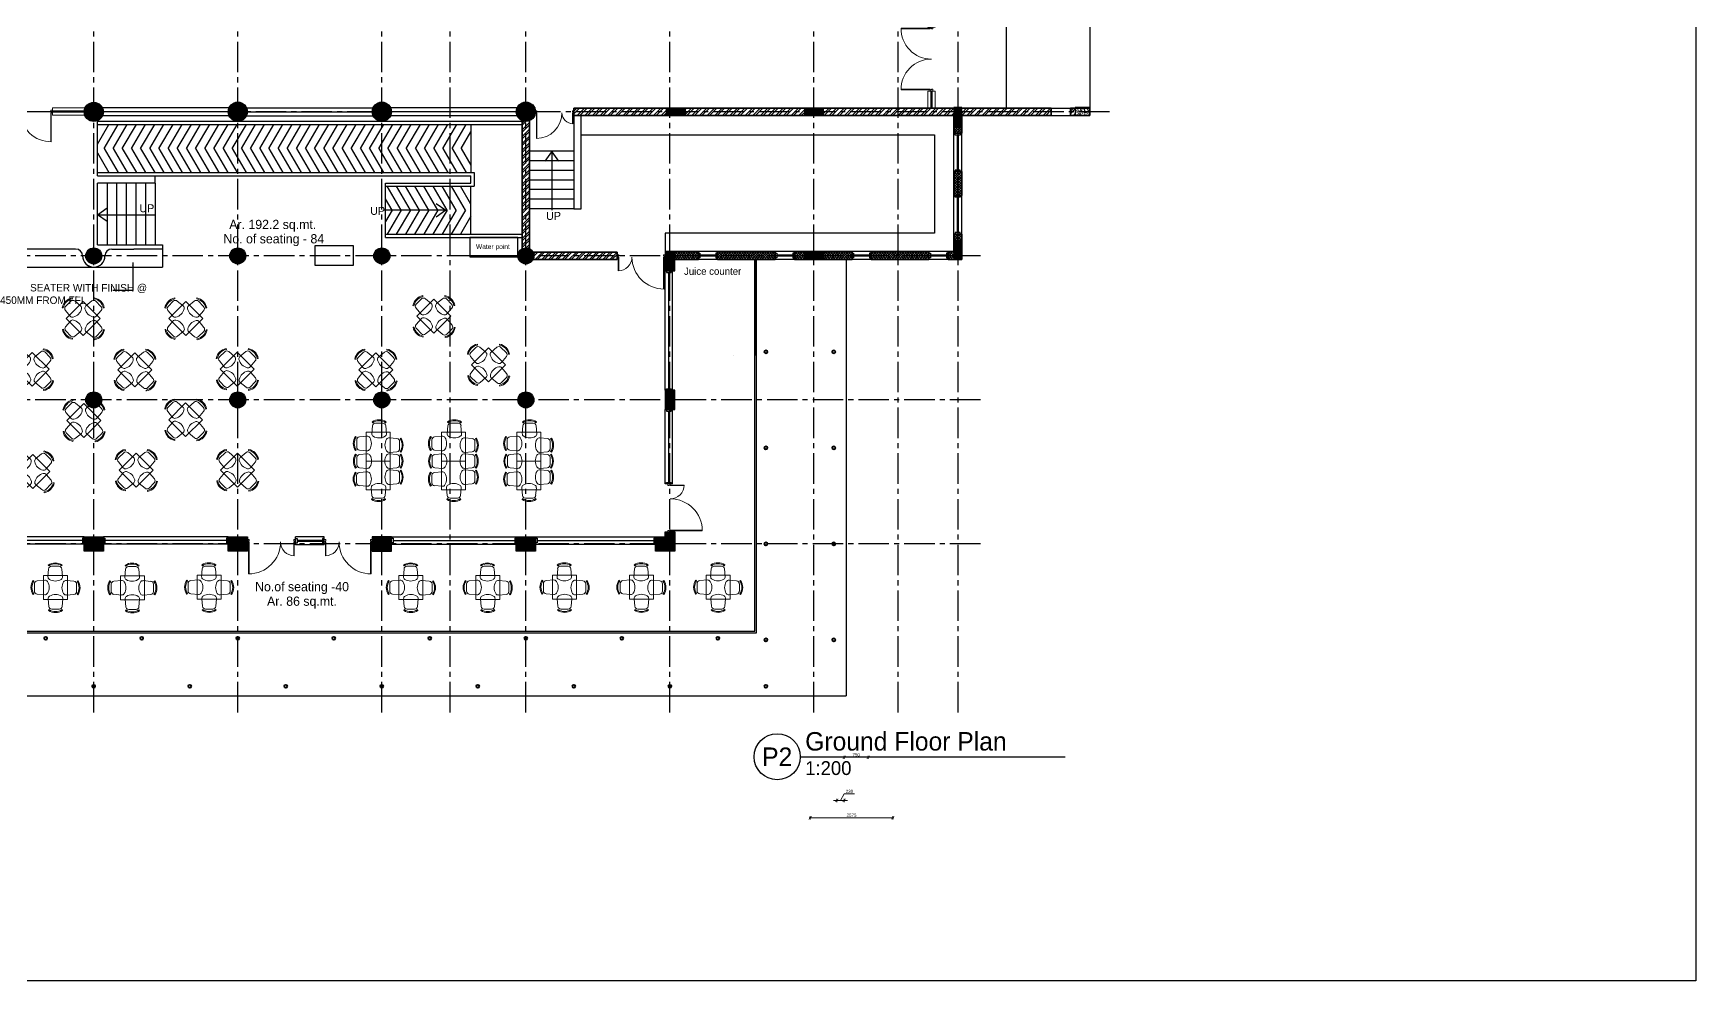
# Model space of a CAD drawing. Header units: millimetres. Extents: x -276609 to 1081398, y -453808 to 472098.
# Drawn here: x 118227 to 170164, y 199824 to 229426 of the extents above; entities that cross this region are included whole.
import ezdxf
from ezdxf.enums import TextEntityAlignment as Align

# ---------------------------------------------------------------- set-up
doc = ezdxf.new("R2010")
doc.units = ezdxf.units.MM
doc.header["$MEASUREMENT"] = 0
doc.linetypes.add('CENTER2', pattern=[28.575, 19.05, -3.175, 3.175, -3.175])
for name, color, linetype in [('A-Anno Tags', 6, 'Continuous'), ('A-Elevation', 4, 'Continuous'), ('A-Railing', 4, 'Continuous'), ('A-Steps', 3, 'Continuous'), ('A-Wall Patt', 8, 'Continuous'), ('A-Window', 4, 'Continuous'), ('Anno_Labels', 7, 'Continuous'), ('AREA', 7, 'Continuous'), ('Dimension', 7, 'Continuous'), ('S-Conc Patt', 9, 'Continuous'), ('SHADING COLUMNS', 210, 'Continuous')]:
    doc.layers.add(name, color=color, linetype=linetype)
doc.layers.add('A-Anno-Grid Lines', color=7, linetype='Continuous', true_color=0xbbc3bd)
for name, color, linetype, lineweight in [('A-Detail Lines', 241, 'Continuous', 25), ('A-Door', 4, 'Continuous', 9), ('A-DOOR-1-2', 3, 'Continuous', 5), ('A-Wall Sec', 1, 'Continuous', 20), ('dim', 7, 'Continuous', 5), ('S-Concrete', 40, 'Continuous', 25), ('STAIR', 3, 'Continuous', 9)]:
    doc.layers.add(name, color=color, linetype=linetype, lineweight=lineweight)
doc.layers.add('I-Furniture', color=7, linetype='Continuous', lineweight=20, true_color=0xb35900)
doc.styles.get("Standard").update_dxf_attribs({"font": ''})
doc.styles.get('Standard').set_extended_font_data('Gill Sans MT')
doc.dimstyles.new('IIITD_WD_M @ 100', dxfattribs={"dimscale": 100, "dimtxt": 1, "dimasz": 1, "dimexe": 0.5, "dimexo": 0.25, "dimgap": 0.3, "dimtad": 1, "dimdec": 0, "dimrnd": 1, "dimzin": 0, "dimdsep": 46, "dimtxsty": 'Standard', "dimblk": 'ARCHTICK', "dimcen": 0.2, "dimdle": 0.3, "dimclrd": 256, "dimclre": 256, "dimclrt": 256, "dimadec": 0, "dimazin": 0, "dimtfac": 1, "dimtdec": 0, "dimtofl": 0, "dimtmove": 0, "dimatfit": 0, "dimfxl": 0.5, "dimfxlon": 1, "dimtolj": 1, "dimtzin": 0, "dimlwd": -1, "dimlwe": -1, "dimarcsym": 0})
doc.dimstyles.get("Standard").update_dxf_attribs({"dimtxt": 0.18, "dimasz": 0.18, "dimexe": 0.18, "dimexo": 0.0625, "dimgap": 0.09, "dimtad": 0, "dimtih": 1, "dimtoh": 1, "dimdec": 4, "dimzin": 0, "dimdsep": 46, "dimtxsty": 'Standard', "dimcen": 0.09, "dimadec": 0, "dimazin": 0, "dimtfac": 1, "dimtdec": 4, "dimtofl": 0, "dimtmove": 0, "dimatfit": 3, "dimfxl": 1, "dimtolj": 1, "dimtzin": 0, "dimarcsym": 0})
pattern_1 = [(45, (-365189.19, 77736.39), (-106.066017, 106.066017), []), (45, (-365118.48, 77736.39), (-106.066017, 106.066017), [])]

# ---------------------------------------------------------------- blocks, each defined once
blk = doc.blocks.new('erer')
at = {"layer": 'A-Door', "color": 5, "lineweight": 18}
for p, q in [((476029, 155439), (476029, 154939)), ((476259, 154939), (476259, 155439)), ((476029, 154939), (476259, 154939)), ((476102, 154939), (476102, 154884)), ((476185, 154939), (476102, 154939)), ((476102, 154884), (476147, 154884)), ((476147, 154900), (476147, 154884)), ((476185, 154900), (476147, 154900)), ((476185, 154939), (476185, 154900)), ((476185, 154884), (476185, 154900)), ((476188, 154900), (477090, 154900)), ((476188, 154882), (477090, 154882)), ((476029, 152939), (476029, 152439)), ((476259, 152939), (476029, 152939)), ((476102, 152995), (476147, 152995)), ((476102, 152939), (476102, 152995)), ((476185, 152939), (476102, 152939)), ((476147, 152978), (476147, 152995)), ((476185, 152978), (476147, 152978)), ((476185, 152995), (476185, 152978)), ((476185, 152939), (476185, 152978)), ((476188, 152996), (477090, 152996)), ((476188, 152978), (477090, 152978)), ((476259, 152439), (476259, 152939))]:
    blk.add_line(p, q, dxfattribs=at)
at = {"layer": 'A-Door', "lineweight": 18}
for centre, start, end in [((476147, 154882), 269.9841, 1.3064), ((476147, 152996), 358.6936, 90.0159)]:
    blk.add_arc(centre, 943, start, end, dxfattribs=at)
at = {"layer": 'A-Window', "color": 2, "lineweight": 60}
for p, q in [((476144, 154939), (476144, 155439)), ((476144, 152939), (476144, 152439))]:
    blk.add_line(p, q, dxfattribs=at)
blk = doc.blocks.new('w8')
at = {"layer": 'A-Window', "color": 2, "lineweight": 30}
blk.add_line((484324, 139289), (484324, 142939), dxfattribs=at)
at = {"layer": 'A-Window'}
for points in [[(484209, 139239), (484209, 142989)], [(484399, 142989), (484399, 142939), (484249, 142939), (484249, 142989)], [(484439, 139239), (484439, 142989)], [(484399, 139239), (484399, 139289), (484249, 139289), (484249, 139239)]]:
    blk.add_lwpolyline(points, dxfattribs=at)
blk = doc.blocks.new('w4')
at = {"layer": 'A-Window', "color": 2, "lineweight": 30}
blk.add_line((484324, 147974), (484324, 151774), dxfattribs=at)
at = {"layer": 'A-Window'}
for points in [[(484209, 147924), (484209, 151824)], [(484399, 151824), (484399, 151774), (484249, 151774), (484249, 151824)], [(484439, 147924), (484439, 151824)], [(484399, 147924), (484399, 147974), (484249, 147974), (484249, 147924)]]:
    blk.add_lwpolyline(points, dxfattribs=at)
blk = doc.blocks.new('Big Door Garbage')
at = {"layer": 'A-Door', "color": 5, "lineweight": 18}
for p, q in [((-12550, 128778), (-12500, 128778)), ((-12550, 128703), (-12550, 128778)), ((-12550, 128703), (-12515, 128703)), ((-12515, 128738), (-12500, 128738)), ((-12515, 128703), (-12515, 128738)), ((-12515, 128703), (-12515, 128273)), ((-12499, 128703), (-12515, 128703)), ((-12500, 128778), (-12500, 128738)), ((-12499, 128703), (-12499, 128273)), ((-11101, 128703), (-11101, 127703)), ((-11101, 128703), (-11085, 128703)), ((-11100, 128778), (-11100, 128738)), ((-11050, 128778), (-11100, 128778)), ((-11085, 128738), (-11100, 128738)), ((-11085, 128703), (-11085, 128738)), ((-11050, 128703), (-11085, 128703)), ((-11085, 128703), (-11085, 127703)), ((-11050, 128703), (-11050, 128778))]:
    blk.add_line(p, q, dxfattribs=at)
at = {"layer": 'A-Door', "lineweight": 18}
for centre, radius, start, end in [((-12515, 128703), 430, 270, 0), ((-11085, 128703), 1000, 180, 270)]:
    blk.add_arc(centre, radius, start, end, dxfattribs=at)
blk = doc.blocks.new('dw1')
at = {"layer": 'A-Window'}
for p, q in [((495114, 138664), (495114, 138914)), ((496014, 138664), (496014, 138914))]:
    blk.add_line(p, q, dxfattribs=at)
at = {"layer": 'A-Window', "color": 2, "lineweight": 60}
blk.add_line((495964, 138789), (495164, 138789), dxfattribs=at)
at = {"layer": 'A-Window'}
for points in [[(496014, 138914), (495114, 138914)], [(495114, 138864), (495164, 138864), (495164, 138714), (495114, 138714)], [(496014, 138864), (495964, 138864), (495964, 138714), (496014, 138714)], [(496014, 138664), (495114, 138664)]]:
    blk.add_lwpolyline(points, dxfattribs=at)
at = {"layer": 'A-Detail Lines', "xscale": -1}
blk.add_blockref('Big Door Garbage', (482564, 10049), dxfattribs=at)
at = {"layer": 'A-Detail Lines'}
blk.add_blockref('Big Door Garbage', (508564, 10049), dxfattribs=at)
blk = doc.blocks.new('din w4')
at = {"layer": 'A-Window', "color": 2, "lineweight": 60}
blk.add_line((516605, 148504), (516605, 149604), dxfattribs=at)
at = {"layer": 'A-Window'}
for points in [[(516480, 148454), (516480, 149654)], [(516680, 149654), (516680, 149604), (516530, 149604), (516530, 149654)], [(516730, 148454), (516730, 149654)], [(516680, 148454), (516680, 148504), (516530, 148504), (516530, 148454)]]:
    blk.add_lwpolyline(points, dxfattribs=at)
blk = doc.blocks.new('4tgh5yhjjr')
at = {"layer": 'A-Door', "color": 5, "lineweight": 18}
for p, q in [((481031, 149362), (482019, 149362)), ((482019, 149132), (481031, 149132)), ((482019, 149362), (482019, 149132)), ((482019, 149205), (482019, 149289)), ((482019, 149289), (482074, 149289)), ((482019, 149205), (482058, 149205)), ((482058, 149205), (482058, 149244)), ((482058, 149244), (482074, 149244)), ((482074, 149205), (482058, 149205)), ((482058, 149203), (482058, 148301)), ((482074, 149289), (482074, 149244)), ((482076, 149203), (482076, 148301)), ((483962, 149203), (483962, 148301)), ((484019, 149289), (483963, 149289)), ((483963, 149289), (483963, 149244)), ((483980, 149244), (483963, 149244)), ((483963, 149205), (483980, 149205)), ((483980, 149205), (483980, 149244)), ((484019, 149205), (483980, 149205)), ((483980, 149203), (483980, 148301)), ((484019, 149132), (484019, 149362)), ((484019, 149362), (485019, 149362)), ((484019, 149205), (484019, 149289)), ((485019, 149132), (484019, 149132))]:
    blk.add_line(p, q, dxfattribs=at)
at = {"layer": 'A-Door', "lineweight": 18}
for centre, start, end in [((482076, 149244), 268.6936, 0.0159), ((483962, 149244), 179.9841, 271.3064)]:
    blk.add_arc(centre, 943, start, end, dxfattribs=at)
at = {"layer": 'A-Window', "color": 2, "lineweight": 60}
for p, q in [((482019, 149247), (481031, 149247)), ((484019, 149247), (485019, 149247))]:
    blk.add_line(p, q, dxfattribs=at)
blk = doc.blocks.new('din w1')
at = {"layer": 'A-Window', "color": 2, "lineweight": 60}
blk.add_line((476279, 163779), (476779, 163779), dxfattribs=at)
at = {"layer": 'A-Window'}
for points in [[(476229, 163904), (476829, 163904)], [(476229, 163704), (476279, 163704), (476279, 163854), (476229, 163854)], [(476229, 163654), (476829, 163654)], [(476829, 163704), (476779, 163704), (476779, 163854), (476829, 163854)]]:
    blk.add_lwpolyline(points, dxfattribs=at)
blk = doc.blocks.new('Pipe-Column - Pipe3-1_2STD-50-2 GL')
at = {"layer": 'S-Concrete', "lineweight": 35}
for radius, start, end in [(50.8, 0, 180), (45.1, 0, 180), (45.1, 180, 0), (50.8, 180, 360)]:
    blk.add_arc((0, 0), radius, start, end, dxfattribs=at)
blk = doc.blocks.new('Pipe-Column - Pipe3-1_2STD-48-2 GL')
at = {"layer": 'S-Concrete', "lineweight": 35}
for radius, start, end in [(50.8, 0, 180), (50.8, 180, 360), (45.1, 360, 180), (45.1, 180, 360)]:
    blk.add_arc((0, 0), radius, start, end, dxfattribs=at)
blk = doc.blocks.new('Pipe-Column - Pipe3-1_2STD-49-2 GL')
at = {"layer": 'S-Concrete', "lineweight": 35}
for radius, start, end in [(50.8, 0, 180), (50.8, 180, 360), (45.1, 360, 180), (45.1, 180, 360)]:
    blk.add_arc((0, 0), radius, start, end, dxfattribs=at)
blk = doc.blocks.new('TRGHT4')
at = {"layer": 'SHADING COLUMNS'}
for name, p, rotation in [('Pipe-Column - Pipe3-1_2STD-48-2 GL', (397060, -137137), 135.0000000004137), ('Pipe-Column - Pipe3-1_2STD-48-2 GL', (399181, -137137), 135.0000000004137), ('Pipe-Column - Pipe3-1_2STD-50-2 GL', (427680, -137137), 44.9999999995862), ('Pipe-Column - Pipe3-1_2STD-50-2 GL', (429801, -137137), 44.9999999995862), ('Pipe-Column - Pipe3-1_2STD-48-2 GL', (397060, -140137), 135.0000000004137), ('Pipe-Column - Pipe3-1_2STD-48-2 GL', (399181, -140137), 135.0000000004137), ('Pipe-Column - Pipe3-1_2STD-50-2 GL', (427680, -140137), 44.9999999995862), ('Pipe-Column - Pipe3-1_2STD-50-2 GL', (429801, -140137), 44.9999999995862), ('Pipe-Column - Pipe3-1_2STD-48-2 GL', (397060, -143137), 135.0000000004137), ('Pipe-Column - Pipe3-1_2STD-48-2 GL', (399181, -143137), 135.0000000004137), ('Pipe-Column - Pipe3-1_2STD-50-2 GL', (427680, -143137), 44.9999999995862), ('Pipe-Column - Pipe3-1_2STD-50-2 GL', (429801, -143137), 44.9999999995862), ('Pipe-Column - Pipe3-1_2STD-48-2 GL', (397060, -146087), 135.0000000004137), ('Pipe-Column - Pipe3-1_2STD-49-2 GL', (399181, -146087), 135.0000000004137), ('Pipe-Column - Pipe3-1_2STD-50-2 GL', (427680, -146137), 44.9999999995862), ('Pipe-Column - Pipe3-1_2STD-50-2 GL', (429801, -146137), 44.9999999995862)]:
    blk.add_blockref(name, p, dxfattribs=dict(at, rotation=rotation))
for p in [(402181, -146087), (405181, -146087), (408181, -146087), (411181, -146087), (414181, -146087), (417181, -146087), (420181, -146087), (423181, -146087), (426181, -146087), (400681, -147587), (403681, -147587), (406681, -147587), (409681, -147587), (412681, -147587), (415681, -147587), (418681, -147587), (421681, -147587), (424681, -147587), (427681, -147587)]:
    blk.add_blockref('Pipe-Column - Pipe3-1_2STD-50-2 GL', p, dxfattribs=at)
blk = doc.blocks.new('View Tag')
blk.add_circle((0, 0), 3)
at = {"layer": 'Anno_Labels'}
for tag, height, p in [('VIEW_NAME', 2.4, (3.64, 2)), ('VIEW_SCALE', 1.8, (3.64, -1.48))]:
    blk.add_attdef(tag, text='', height=height, dxfattribs=at).set_placement(p, align=Align.MIDDLE_LEFT)
blk.add_attdef('VIEW_TYPE', text='', height=2.4, dxfattribs=at).set_placement((0, 0), align=Align.MIDDLE_CENTER)
blk = doc.blocks.new('_ArchTick')
at = {"color": 0, "linetype": 'ByBlock', "const_width": 0.15}
blk.add_lwpolyline([(-0.5, -0.5), (0.5, 0.5)], dxfattribs=at)
blk = doc.blocks.new('chair1')
at = {"layer": 'I-Furniture'}
for p, q in [((-320, 228), (-84, 207)), ((1, 115), (1, -115)), ((16, 201), (42, 219)), ((-320, -228), (-84, -207)), ((16, -201), (42, -219))]:
    blk.add_line(p, q, dxfattribs=at)
for centre, radius, start, end in [((-108, 0), 351, 148.407, 211.593), ((-328, 135), 92.9, 85.0303, 148.407), ((-92, 115), 92.9, 0, 85.0303), ((-278, 0), 356, 325.6197, 34.3803), ((-278, 0), 387, 325.6197, 34.3803), ((-328, -135), 92.9, 211.593, 274.9697), ((-92, -115), 92.9, 274.9697, 0)]:
    blk.add_arc(centre, radius, start, end, dxfattribs=at)
blk = doc.blocks.new('trhrherth')
at = {"layer": 'I-Furniture'}
blk.add_lwpolyline([(488730, 136882), (488730, 137632), (490530, 137632), (490530, 136882)], close=True, dxfattribs=at)
at = {"layer": 'I-Furniture', "xscale": -1}
for p, rotation in [((489069, 137931), 270), ((489630, 137923), 270), ((490812, 137229), 180), ((490130, 136589), 90)]:
    blk.add_blockref('chair1', p, dxfattribs=dict(at, rotation=rotation))
at = {"layer": 'I-Furniture'}
for p, rotation in [((490180, 137930), 90), ((488473, 137246), 180), ((489128, 136589), 270), ((489630, 136592), 270)]:
    blk.add_blockref('chair1', p, dxfattribs=dict(at, rotation=rotation))
blk = doc.blocks.new('wegegt')
at = {"layer": 'I-Furniture'}
blk.add_lwpolyline([(489413, 140432), (490163, 140432), (490163, 141182), (489413, 141182)], close=True, dxfattribs=at)
for p, rotation in [((489780, 141466), 90), ((489129, 140807), 180)]:
    blk.add_blockref('chair1', p, dxfattribs=dict(at, rotation=rotation))
at = {"layer": 'I-Furniture', "xscale": -1}
for p, rotation in [((490447, 140799), 180), ((489788, 140129), 90)]:
    blk.add_blockref('chair1', p, dxfattribs=dict(at, rotation=rotation))
blk = doc.blocks.new('*D621')
at = {"layer": 'dim', "transparency": 16777216}
for p, q in [((145107, 204916), (142472, 204916)), ((142502, 204966), (142502, 204866)), ((145077, 204966), (145077, 204866))]:
    blk.add_line(p, q, dxfattribs=at)
at = {"layer": 'dim', "transparency": 16777216, "xscale": 100, "yscale": 100, "zscale": 100, "rotation": 180}
blk.add_blockref('_ArchTick', (142502, 204916), dxfattribs=at)
at = {"layer": 'dim', "transparency": 16777216, "xscale": 100, "yscale": 100, "zscale": 100}
blk.add_blockref('_ArchTick', (145077, 204916), dxfattribs=at)
at = {"layer": 'dim', "transparency": 16777216, "insert": (143790, 204996), "char_height": 100, "attachment_point": 5}
blk.add_mtext('\\A1;2575', dxfattribs=at)
blk = doc.blocks.new('*D622')
at = {"layer": 'dim', "transparency": 16777216}
for p, q in [((143332, 205458), (143232, 205458)), ((143332, 205408), (143332, 205508)), ((143332, 205458), (143562, 205458)), ((143447, 205458), (143565, 205659)), ((143562, 205508), (143562, 205408)), ((143562, 205458), (143662, 205458)), ((143565, 205659), (143883, 205659))]:
    blk.add_line(p, q, dxfattribs=at)
at = {"layer": 'dim', "transparency": 16777216, "xscale": 100, "yscale": 100, "zscale": 100}
blk.add_blockref('_ArchTick', (143332, 205458), dxfattribs=at)
at = {"layer": 'dim', "transparency": 16777216, "xscale": 100, "yscale": 100, "zscale": 100, "rotation": 180}
blk.add_blockref('_ArchTick', (143562, 205458), dxfattribs=at)
at = {"layer": 'dim', "transparency": 16777216, "insert": (143724, 205739), "char_height": 100, "attachment_point": 5}
blk.add_mtext('\\A1;230', dxfattribs=at)
blk = doc.blocks.new('*D626')
at = {"layer": 'dim', "transparency": 16777216}
for p, q in [((142472, 231810), (143592, 231810)), ((142502, 231760), (142502, 231860)), ((143562, 231760), (143562, 231860))]:
    blk.add_line(p, q, dxfattribs=at)
at = {"layer": 'dim', "transparency": 16777216, "xscale": 100, "yscale": 100, "zscale": 100, "rotation": 180}
blk.add_blockref('_ArchTick', (142502, 231810), dxfattribs=at)
at = {"layer": 'dim', "transparency": 16777216, "xscale": 100, "yscale": 100, "zscale": 100}
blk.add_blockref('_ArchTick', (143562, 231810), dxfattribs=at)
at = {"layer": 'dim', "transparency": 16777216, "insert": (143032, 231890), "char_height": 100, "attachment_point": 5}
blk.add_mtext('\\A1;1060', dxfattribs=at)
blk = doc.blocks.new('*D627')
at = {"layer": 'dim', "transparency": 16777216}
for p, q in [((143532, 206805), (144342, 206805)), ((143562, 206755), (143562, 206855)), ((144312, 206855), (144312, 206755))]:
    blk.add_line(p, q, dxfattribs=at)
at = {"layer": 'dim', "transparency": 16777216, "xscale": 100, "yscale": 100, "zscale": 100, "rotation": 180}
blk.add_blockref('_ArchTick', (143562, 206805), dxfattribs=at)
at = {"layer": 'dim', "transparency": 16777216, "xscale": 100, "yscale": 100, "zscale": 100}
blk.add_blockref('_ArchTick', (144312, 206805), dxfattribs=at)
at = {"layer": 'dim', "transparency": 16777216, "insert": (143937, 206885), "char_height": 100, "attachment_point": 5}
blk.add_mtext('\\A1;750', dxfattribs=at)

msp = doc.modelspace()

# ---------------------------------------------------------------- hatches: boundary and pattern name
at = {"layer": 'A-Wall Patt'}
h = msp.add_hatch(dxfattribs=at)
h.set_pattern_fill('ANSI32', color=256, scale=450, style=0)
h.set_pattern_definition([(45, (-365189.19, 77736.39), (-119.32427, 119.32427), []), (45, (-365109.64, 77736.39), (-119.32427, 119.32427), [])])
h.paths.add_polyline_path([(142317, 227085.5), (138602, 227085.5), (138602, 226855.5), (142317, 226855.5)])
h.paths.add_polyline_path([(150782, 227085.5), (150632, 227085.5), (150632, 226855.5), (150782, 226855.5)])
h.paths.add_polyline_path([(147002, 227085.5), (142917, 227085.5), (142917, 226855.5), (147002, 226855.5)])
h.paths.add_polyline_path([(150032, 227085.5), (147232, 227085.5), (147232, 226855.5), (150032, 226855.5)])
h.paths.add_polyline_path([(135117, 226855.5), (138002, 226855.5), (138002, 227085.5), (135117, 227085.5)])
h = msp.add_hatch(dxfattribs=at)
h.set_pattern_fill('ANSI32', color=256, scale=400, style=0)
h.set_pattern_definition(pattern_1)
h.paths.add_polyline_path([(133732, 226698.2, -0.1992781), (133502, 226698.2), (133502, 222655.5), (133732, 222655.5)])
h = msp.add_hatch(dxfattribs=at)
h.set_pattern_fill('ANSI37', color=256, scale=450, style=0)
h.set_pattern_definition([(45, (-365189.19, 77736.39), (-39.7747564, 39.7747564), []), (135, (-365189.19, 77736.39), (-39.7747564, -39.7747564), [])])
h.paths.add_polyline_path([(143806.2, 222605.5), (142006.2, 222605.5), (142006.2, 222355.5), (142317, 222355.5), (142317, 222585.5), (142917, 222585.5), (142917, 222355.5), (143806.2, 222355.5)])
h.paths.add_polyline_path([(141406.2, 222605.5), (139606.2, 222605.5), (139606.2, 222355.5), (141406.2, 222355.5)])
h.paths.add_polyline_path([(139006.2, 222605.5), (138267, 222605.5), (138267, 222355.5), (139006.2, 222355.5)])
h.paths.add_polyline_path([(147232, 225103), (147117, 225103), (147117, 224353), (147232, 224353)])
h.paths.add_polyline_path([(147117, 225103), (146982, 225103), (146982, 224353), (147117, 224353)])
h.paths.add_polyline_path([(147232, 226505.5), (147117, 226505.5), (147117, 226303), (147232, 226303)])
h.paths.add_polyline_path([(147117, 226505.5), (147018.7, 226505.5), (146994.1, 226505.5), (146982, 226505.5), (146982, 226303), (147117, 226303)])
h.paths.add_polyline_path([(147117, 222955.5), (147232, 222955.5), (147232, 223153), (147117, 223153)])
h.paths.add_polyline_path([(147002, 222655.5), (147002, 222955.5), (147117, 222955.5), (147117, 223153), (146982, 223153), (146982, 222655.5)])
h.paths.add_polyline_path([(146806.2, 222470.5), (146806.2, 222355.5), (146982, 222355.5), (146982, 222470.5)])
h.paths.add_polyline_path([(146206.2, 222355.5), (146206.2, 222470.5), (144406.2, 222470.5), (144406.2, 222355.5)])
h.paths.add_polyline_path([(146806.2, 222605.5), (146806.2, 222470.5), (146982, 222470.5), (146982, 222605.5)])
h.paths.add_polyline_path([(146206.2, 222470.5), (146206.2, 222605.5), (144406.2, 222605.5), (144406.2, 222470.5)])
h = msp.add_hatch(dxfattribs=at)
h.set_pattern_fill('ANSI32', color=256, scale=400, style=0)
h.set_pattern_definition(pattern_1)
h.paths.add_polyline_path([(136467, 222355.5), (136467, 222585.5), (133732, 222585.5), (133732, 222355.5)])
at = {"layer": 'S-Conc Patt'}
for points in [[(120417, 226970.5, 1), (119817, 226970.5, 1)], [(124917, 226975.2, 1), (124317, 226975.2, 1)], [(129417, 226975.2, 1), (128817, 226975.2, 1)], [(133917, 226975.2, 1), (133317, 226975.2, 1)], [(138002, 227085.5), (138002, 226855.5), (138602, 226855.5), (138602, 227085.5)], [(142317, 227085.5), (142317, 226855.5), (142917, 226855.5), (142917, 227085.5)], [(147232, 227105.5), (146982, 227105.5), (146982, 226505.5), (147232, 226505.5)], [(147232, 222955.5), (146982, 222955.5), (146982, 222355.5), (147232, 222355.5)], [(120367, 222470.5, 1), (119867, 222470.5, 1)], [(124867, 222470.5, 1), (124367, 222470.5, 1)], [(129367, 222470.5, 1), (128867, 222470.5, 1)], [(133867, 222470.5, 1), (133367, 222470.5, 1)], [(138267, 222605.5), (137967, 222605.5), (137967, 222005.5), (138267, 222005.5)], [(142317, 222605.5), (142317, 222355.5), (142917, 222355.5), (142917, 222605.5)], [(120367, 217970.5, 1), (119867, 217970.5, 1)], [(124867, 217970.5, 1), (124367, 217970.5, 1)], [(129367, 217970.5, 1), (128867, 217970.5, 1)], [(133867, 217970.5, 1), (133367, 217970.5, 1)], [(138267, 218270.5), (137967, 218270.5), (137967, 217670.5), (138267, 217670.5)], [(120417, 213245.5), (120417, 213695.5), (119817, 213695.5), (119817, 213245.5)], [(124917, 213245.5), (124917, 213695.5), (124317, 213695.5), (124317, 213245.5)], [(128817, 213245.5), (128817, 213695.5), (129417, 213695.5), (129417, 213245.5)], [(133917, 213245.5), (133917, 213695.5), (133317, 213695.5), (133317, 213245.5)], [(138267, 213845.5), (137967, 213845.5), (137967, 213695.5), (137667, 213695.5), (137667, 213245.5), (138267, 213245.5)]]:
    msp.add_hatch(color=8, dxfattribs=at).paths.add_polyline_path(points)
h = msp.add_hatch(dxfattribs=at)
h.set_pattern_fill('AR-CONC', color=8, scale=20, style=0)
h.set_pattern_definition([(50, (-1171887.5, 1291771.16), (143.4520365, -12.550427), [15, -165]), (355, (-1171887.5, 1291771.16), (-27.750267, 150.438427), [12, -132]), (100.4514, (-1171875.54, 1291770.12), (115.701876, 137.887908), [12.748038, -140.228422]), (46.1842, (-1171887.5, 1291811.16), (213.44821, -33.103803), [22.5, -247.5]), (96.6356, (-1171869.7, 1291808.4), (186.93254, 194.823574), [19.122058, -210.3426]), (351.1842, (-1171887.5, 1291811.16), (186.93239, 194.82372), [18, -198]), (21, (-1171867.5, 1291801.16), (119.3814104, -80.523778), [15, -165]), (326, (-1171867.5, 1291801.16), (48.663066, 145.030009), [12, -132]), (71.4514, (-1171857.55, 1291794.45), (168.044526, 64.506099), [12.748038, -140.228422]), (37.5, (-1171887.5, 1291771.163), (2.431971, 66.5787708), [0, -130.4, 0, -134, 0, -132.5]), (7.5, (-1171887.5, 1291771.16), (52.6139075, 78.8823424), [0, -76.4, 0, -127.4, 0, -50.5]), (327.5, (-1171932.1, 1291771.16), (106.7644872, -4.5109743), [0, -50, 0, -156, 0, -207]), (317.5, (-1171952.1, 1291771.16), (116.637234, 20.0209965), [0, -65, 0, -103.6, 0, -147])])
h.paths.add_polyline_path([(150782, 227105.5), (150782, 226855.5), (151232, 226855.5), (151232, 227105.5)])

# ---------------------------------------------------------------- linework, layer by layer
at = {"layer": 'A-Anno Tags'}
for p, q in [((122267, 222685.5), (122267, 222120.5)), ((115882, 222120.5), (120117, 222120.5)), ((120117, 222120.5), (122267, 222120.5)), ((142189, 206823.2), (150466.8, 206823.2))]:
    msp.add_line(p, q, dxfattribs=at)
at = {"layer": 'A-Anno-Grid Lines', "linetype": 'CENTER2', "ltscale": 50}
for p, q in [((120117, 208207.5), (120117, 253948.3)), ((124617, 208207.5), (124617, 253948.3)), ((129117, 208207.5), (129117, 253948.3)), ((131247, 208207.5), (131247, 253948.3)), ((133617, 208207.5), (133617, 253948.3)), ((138117, 208207.5), (138117, 253948.3)), ((142617, 208207.5), (142617, 253948.3)), ((145247, 208207.5), (145247, 253948.3)), ((147117, 208207.5), (147117, 253948.3)), ((151848.2, 226970.5), (101560.9, 226970.5)), ((147817.4, 222470.5), (102962, 222470.5)), ((147817.4, 217970.5), (102962, 217970.5)), ((147817.4, 213470.5), (102962, 213470.5))]:
    msp.add_line(p, q, dxfattribs=at)
at = {"layer": 'A-Detail Lines'}
for p, q in [((120232, 224975.2), (120232, 226688.4)), ((120232, 225960), (120592.6, 226575.2)), ((120437.8, 225823), (120878.7, 226575.2)), ((120723.9, 225823), (121164.8, 226575.2)), ((121010, 225823), (121450.9, 226575.2)), ((121296.1, 225823), (121737, 226575.2)), ((121582.2, 225823), (122023.1, 226575.2)), ((121868.3, 225823), (122309.2, 226575.2)), ((122154.4, 225823), (122595.3, 226575.2)), ((122440.5, 225823), (122881.4, 226575.2)), ((122726.6, 225823), (123167.5, 226575.2)), ((123012.7, 225823), (123453.6, 226575.2)), ((123298.8, 225823), (123739.7, 226575.2)), ((123584.9, 225823), (124025.8, 226575.2)), ((123871, 225823), (124311.9, 226575.2)), ((124157.1, 225823), (124598, 226575.2)), ((124443.2, 225823), (124884.1, 226575.2)), ((124729.3, 225823), (125170.2, 226575.2)), ((125015.4, 225823), (125456.3, 226575.2)), ((125301.5, 225823), (125742.4, 226575.2)), ((125587.6, 225823), (126028.5, 226575.2)), ((125873.7, 225823), (126314.6, 226575.2)), ((126159.8, 225823), (126600.7, 226575.2)), ((126445.9, 225823), (126886.8, 226575.2)), ((126732, 225823), (127172.9, 226575.2)), ((127018.1, 225823), (127459, 226575.2)), ((127304.2, 225823), (127745.1, 226575.2)), ((127590.3, 225823), (128031.2, 226575.2)), ((127876.4, 225823), (128317.3, 226575.2)), ((128162.5, 225823), (128603.4, 226575.2)), ((128448.6, 225823), (128889.5, 226575.2)), ((128734.7, 225823), (129175.6, 226575.2)), ((129020.8, 225823), (129461.7, 226575.2)), ((129306.9, 225823), (129747.8, 226575.2)), ((129593, 225823), (130033.9, 226575.2)), ((129879.1, 225823), (130320, 226575.2)), ((130165.2, 225823), (130606.1, 226575.2)), ((130451.3, 225823), (130892.2, 226575.2)), ((130737.5, 225823), (131178.3, 226575.2)), ((131023.6, 225823), (131464.5, 226575.2)), ((131309.7, 225823), (131750.6, 226575.2)), ((131902, 226575.2), (131902, 225075.2)), ((131595.8, 225823), (131902, 226345.5)), ((120232, 225685.9), (120589.9, 225075.2)), ((120437.8, 225823), (120876, 225075.2)), ((120723.9, 225823), (121162.1, 225075.2)), ((121010, 225823), (121448.2, 225075.2)), ((121296.1, 225823), (121734.3, 225075.2)), ((121582.2, 225823), (122020.4, 225075.2)), ((121868.3, 225823), (122306.5, 225075.2)), ((122154.4, 225823), (122592.6, 225075.2)), ((122440.5, 225823), (122878.7, 225075.2)), ((122726.6, 225823), (123164.8, 225075.2)), ((123012.7, 225823), (123450.9, 225075.2)), ((123298.8, 225823), (123737, 225075.2)), ((123584.9, 225823), (124023.1, 225075.2)), ((123871, 225823), (124309.2, 225075.2)), ((124157.1, 225823), (124595.3, 225075.2)), ((124443.2, 225823), (124881.4, 225075.2)), ((124729.3, 225823), (125167.6, 225075.2)), ((125015.4, 225823), (125453.7, 225075.2)), ((125301.5, 225823), (125739.8, 225075.2)), ((125587.6, 225823), (126025.9, 225075.2)), ((125873.7, 225823), (126312, 225075.2)), ((126159.8, 225823), (126598.1, 225075.2)), ((126445.9, 225823), (126884.2, 225075.2)), ((126732, 225823), (127170.3, 225075.2)), ((127018.1, 225823), (127456.4, 225075.2)), ((127304.2, 225823), (127742.5, 225075.2)), ((127590.3, 225823), (128028.6, 225075.2)), ((127876.4, 225823), (128314.7, 225075.2)), ((128162.5, 225823), (128600.8, 225075.2)), ((128448.6, 225823), (128886.9, 225075.2)), ((128734.7, 225823), (129173, 225075.2)), ((129020.8, 225823), (129459.1, 225075.2)), ((129306.9, 225823), (129745.2, 225075.2)), ((129593, 225823), (130031.3, 225075.2)), ((129879.1, 225823), (130317.4, 225075.2)), ((130165.2, 225823), (130603.5, 225075.2)), ((130451.3, 225823), (130889.6, 225075.2)), ((130737.5, 225823), (131175.7, 225075.2)), ((131023.6, 225823), (131461.8, 225075.2)), ((131309.7, 225823), (131747.9, 225075.2)), ((131595.8, 225823), (131902, 225300.4)), ((129232, 223045.2), (129232, 224745.2)), ((129723.9, 223897.5), (129285.6, 224645.2)), ((130010, 223897.5), (129571.7, 224645.2)), ((130296.1, 223897.5), (129857.8, 224645.2)), ((130582.2, 223897.5), (130143.9, 224645.2)), ((130868.3, 223897.5), (130430, 224645.2)), ((131154.4, 223897.5), (130716.1, 224645.2)), ((131440.5, 223897.5), (131002.2, 224645.2)), ((131726.6, 223897.5), (131288.3, 224645.2)), ((131902, 224086.3), (131574.5, 224645.2)), ((131902, 223145.2), (131902, 224645.2)), ((129437.8, 223897.5), (129232, 224248.6)), ((129437.8, 223897.5), (129232, 223546.4)), ((129723.9, 223897.5), (129283, 223145.2)), ((130010, 223897.5), (129569.1, 223145.2)), ((130296.1, 223897.5), (129855.2, 223145.2)), ((130582.2, 223897.5), (130141.3, 223145.2)), ((130868.3, 223897.5), (130427.4, 223145.2)), ((131154.4, 223897.5), (130713.5, 223145.2)), ((131440.5, 223897.5), (130999.6, 223145.2)), ((131726.6, 223897.5), (131285.7, 223145.2)), ((131902, 223708.6), (131571.8, 223145.2))]:
    msp.add_line(p, q, dxfattribs=at)
at = {"layer": 'A-Elevation'}
for p, q in [((148632, 227085.5), (148632, 230155.5)), ((135347, 226255.5), (146382, 226255.5)), ((146382, 226255.5), (146382, 223185.5)), ((146382, 223185.5), (137967, 223185.5)), ((137967, 223185.5), (137967, 222605.5)), ((131867, 222480.2), (133367, 222480.2)), ((140767, 222355.5), (140767, 219355.5)), ((143621.7, 222355.5), (143621.7, 208720.5)), ((140767, 220255.5), (140767, 221755.5)), ((140092, 219355.6), (140092, 219355.5))]:
    msp.add_line(p, q, dxfattribs=at)
for points in [[(133367, 222445.2), (133367, 223045.2), (131867, 223045.2), (131867, 222445.2)], [(127028.2, 222181.7), (128228.2, 222181.7), (128228.2, 222781.7), (127028.2, 222781.7)]]:
    msp.add_lwpolyline(points, close=True, dxfattribs=at)
at = {"layer": 'A-Railing'}
for p, q in [((120232, 226675.2), (133502, 226675.2)), ((120232, 226575.2), (133502, 226575.2)), ((120232, 225075.2), (132002, 225075.2)), ((120232, 224975.2), (131902, 224975.2)), ((131902, 224745.2), (131902, 224975.2)), ((132002, 225075.2), (132002, 224645.2)), ((129232, 224745.2), (131902, 224745.2)), ((129232, 224645.2), (132002, 224645.2)), ((129232, 223145.2), (133502, 223145.2)), ((129232, 223045.2), (133502, 223045.2)), ((140767, 210745.5), (140767, 222355.5)), ((140817, 210695.5), (140817, 222355.5)), ((112917, 210695.5), (140817, 210695.5)), ((112917.8, 210745.5), (140767, 210745.5))]:
    msp.add_line(p, q, dxfattribs=at)
at = {"layer": 'A-Steps'}
for p, q in [((135117, 226855.5), (135117, 223940.2)), ((135347, 223940.2), (135347, 226855.5)), ((135117, 225740.2), (133732, 225740.2)), ((135117, 225440.2), (133732, 225440.2)), ((122032, 224745.2), (122032, 224975.2)), ((135117, 225140.2), (133732, 225140.2)), ((120232, 222820.5), (120232, 224745.2)), ((122032, 224745.2), (120232, 224745.2)), ((120532, 224745.2), (120532, 222820.5)), ((120832, 224745.2), (120832, 222820.5)), ((121132, 224745.2), (121132, 222820.5)), ((121432, 224745.2), (121432, 222820.5)), ((121732, 224745.2), (121732, 222820.5)), ((122032, 224745.2), (122032, 222820.5)), ((135117, 224840.2), (133732, 224840.2)), ((135117, 224540.2), (133732, 224540.2)), ((135117, 224240.2), (133732, 224240.2)), ((135117, 223940.2), (133732, 223940.2)), ((135117, 223940.2), (135347, 223940.2)), ((120232, 222820.5), (122032, 222820.5)), ((120467, 222820.5), (122267, 222820.5)), ((122267, 222820.5), (122267, 222685.5)), ((119552, 222685.5), (116097, 222685.5)), ((120682, 222685.5), (121367, 222685.5)), ((122267, 222685.5), (121367, 222685.5)), ((102764.7, 208720.5), (143621.7, 208720.5))]:
    msp.add_line(p, q, dxfattribs=at)
for centre, radius, start, end in [((119552, 222470.5), 215, 0, 90), ((120117, 222470.5), 350, 180, 270), ((120117, 222470.5), 350, 270, 0), ((120682, 222470.5), 215, 90, 180), ((120117, 222470.5), 350, 219.6772, 270)]:
    msp.add_arc(centre, radius, start, end, dxfattribs=at)
at = {"layer": 'A-Wall Patt'}
for p, q in [((151232, 230155.5), (151232, 227085.5)), ((150032, 227085.5), (150632, 227085.5)), ((150032, 226855.5), (150632, 226855.5)), ((131902, 224745.2), (131902, 224975.2)), ((132002, 225075.2), (132002, 224645.2))]:
    msp.add_line(p, q, dxfattribs=at)
at = {"layer": 'A-Wall Sec', "lineweight": 35}
for p, q in [((147002, 227085.5), (135117, 227085.5)), ((135117, 227085.5), (135117, 226855.5)), ((150032, 227085.5), (147232, 227085.5)), ((150032, 227085.5), (150032, 226855.5)), ((150632, 227085.5), (151232, 227085.5)), ((150632, 227085.5), (150632, 226855.5)), ((151232, 226855.5), (151232, 227085.5)), ((133502, 226732.4), (133502, 222355.5)), ((133732, 222585.5), (133732, 226911.4)), ((135117, 226855.5), (147002, 226855.5)), ((146982, 226303), (146982, 226855.5)), ((147232, 226855.5), (150032, 226855.5)), ((147232, 226303), (147232, 226855.5)), ((150632, 226855.5), (151232, 226855.5)), ((146982, 226303), (147232, 226303)), ((146982, 224353), (146982, 225103)), ((147232, 225103), (146982, 225103)), ((147232, 224353), (147232, 225103)), ((146982, 224353), (147232, 224353)), ((147232, 223153), (146982, 223153)), ((146982, 222605.5), (146982, 223153)), ((147232, 222355.5), (147232, 223153)), ((133502, 222355.5), (136467, 222355.5)), ((136467, 222585.5), (133732, 222585.5)), ((136467, 222355.5), (136467, 222585.5)), ((138232, 222605.5), (139006.2, 222605.5)), ((138232, 222355.5), (139006.2, 222355.5)), ((139006.2, 222355.5), (139006.2, 222605.5)), ((139606.2, 222605.5), (141406.2, 222605.5)), ((139606.2, 222605.5), (139606.2, 222355.5)), ((139606.2, 222355.5), (141406.2, 222355.5)), ((141406.2, 222355.5), (141406.2, 222605.5)), ((142006.2, 222605.5), (143806.2, 222605.5)), ((142006.2, 222605.5), (142006.2, 222355.5)), ((142006.2, 222355.5), (143806.2, 222355.5)), ((143806.2, 222355.5), (143806.2, 222605.5)), ((144406.2, 222605.5), (146206.2, 222605.5)), ((144406.2, 222605.5), (144406.2, 222355.5)), ((144406.2, 222355.5), (146206.2, 222355.5)), ((146206.2, 222355.5), (146206.2, 222605.5)), ((146806.2, 222605.5), (146982, 222605.5)), ((146806.2, 222605.5), (146806.2, 222355.5)), ((146806.2, 222355.5), (147232, 222355.5))]:
    msp.add_line(p, q, dxfattribs=at)
at = {"layer": 'A-Window', "color": 2, "lineweight": 30}
for p, q in [((124317, 226970.5), (120417, 226970.5)), ((124917, 226970.5), (128817, 226970.5)), ((133317, 226970.5), (129417, 226970.5)), ((138082, 218320.5), (138082, 221955.5)), ((138082, 215395.5), (138082, 217620.5))]:
    msp.add_line(p, q, dxfattribs=at)
at = {"layer": 'A-Window'}
for p, q in [((137967, 222005.5), (138217, 222005.5)), ((138197, 215345.5), (137967, 215345.5))]:
    msp.add_line(p, q, dxfattribs=at)
for points in [[(124367, 227095.5), (120367, 227095.5)], [(124867, 227095.5), (128867, 227095.5)], [(133367, 227095.5), (129367, 227095.5)], [(124367, 226845.5), (120367, 226845.5)], [(124867, 226845.5), (128867, 226845.5)], [(133367, 226845.5), (129367, 226845.5)], [(137967, 218270.5), (137967, 222005.5)], [(137967, 218270.5), (138197, 218270.5), (138197, 222005.5)], [(138007, 222005.5), (138007, 221955.5), (138157, 221955.5), (138157, 222005.5)], [(138007, 218270.5), (138007, 218320.5), (138157, 218320.5), (138157, 218270.5)], [(137967, 215345.5), (137967, 217670.5)], [(138007, 217670.5), (138007, 217620.5), (138157, 217620.5), (138157, 217670.5)], [(138197, 215345.5), (138197, 217670.5)], [(138007, 215345.5), (138007, 215395.5), (138157, 215395.5), (138157, 215345.5)]]:
    msp.add_lwpolyline(points, dxfattribs=at)
at = {"layer": 'Dimension'}
msp.add_lwpolyline([(86164.2, 199823.7), (86164.2, 259223.7), (170164.2, 259223.7), (170164.2, 199823.7)], close=True, dxfattribs=at)
at = {"layer": 'I-Furniture'}
for p, q in [((129379.4, 216059.9), (128629.4, 216059.9)), ((131729.3, 216059.9), (130979.3, 216059.9)), ((134079.2, 216059.9), (133329.2, 216059.9))]:
    msp.add_line(p, q, dxfattribs=at)
at = {"layer": 'S-Concrete'}
for points in [[(138002, 227085.5), (138002, 226855.5), (138602, 226855.5), (138602, 227085.5)], [(142317, 227085.5), (142317, 226855.5), (142917, 226855.5), (142917, 227085.5)], [(147232, 227105.5), (146982, 227105.5), (146982, 226505.5), (147232, 226505.5)], [(150782, 227105.5), (150782, 226855.5), (151232, 226855.5), (151232, 227105.5)], [(147232, 222955.5), (146982, 222955.5), (146982, 222355.5), (147232, 222355.5)], [(138267, 222605.5), (137967, 222605.5), (137967, 222005.5), (138267, 222005.5)], [(142317, 222605.5), (142317, 222355.5), (142917, 222355.5), (142917, 222605.5)], [(138267, 218270.5), (137967, 218270.5), (137967, 217670.5), (138267, 217670.5)], [(120417, 213695.5), (120417, 213245.5), (119817, 213245.5), (119817, 213695.5)], [(124917, 213695.5), (124917, 213245.5), (124317, 213245.5), (124317, 213695.5)], [(128817, 213695.5), (128817, 213245.5), (129417, 213245.5), (129417, 213695.5)], [(133917, 213695.5), (133917, 213245.5), (133317, 213245.5), (133317, 213695.5)], [(137667, 213695.5), (137967, 213695.5), (137967, 213845.5), (138267, 213845.5), (138267, 213245.5), (137667, 213245.5)]]:
    msp.add_lwpolyline(points, close=True, dxfattribs=at)
for centre, radius in [((120117, 226970.5), 300), ((124617, 226975.2), 300), ((129117, 226975.2), 300), ((133617, 226975.2), 300), ((120117, 222470.5), 250), ((124617, 222470.5), 250), ((129117, 222470.5), 250), ((133617, 222470.5), 250), ((120117, 217970.5), 250), ((124617, 217970.5), 250), ((129117, 217970.5), 250), ((133617, 217970.5), 250)]:
    msp.add_circle(centre, radius, dxfattribs=at)
at = {"layer": 'STAIR'}
msp.add_line((138117, 222005.5), (138232, 222005.5), dxfattribs=at)

# ---------------------------------------------------------------- block references
at = {"layer": 'A-Anno Tags'}
ref = msp.add_blockref('View Tag', (141469, 206823.2), dxfattribs=dict(at, xscale=240, yscale=240, zscale=240))
ref.add_attrib('VIEW_TYPE', 'P2', dxfattribs={"layer": '0', "height": 576}).set_placement((141469, 206823.2), align=Align.MIDDLE_CENTER)
ref.add_attrib('VIEW_NAME', 'Ground Floor Plan', dxfattribs={"layer": '0', "height": 576}).set_placement((142342.8, 207304.3), align=Align.MIDDLE_LEFT)
ref.add_attrib('VIEW_SCALE', '1:200', dxfattribs={"layer": '0', "height": 432}).set_placement((142342.8, 206467.6), align=Align.MIDDLE_LEFT)
at = {"layer": 'A-Detail Lines', "extrusion": (0, 0, -1), "zscale": -1, "rotation": 270}
msp.add_blockref('Big Door Garbage', (-266832.3, 202795.5), dxfattribs=at)
at = {"layer": 'A-Door', "xscale": -1}
msp.add_blockref('erer', (622430.8, 74681.2), dxfattribs=at)
at = {"layer": 'A-Door', "color": 3, "lineweight": 40}
msp.add_blockref('4tgh5yhjjr', (-365189.2, 77736.4), dxfattribs=at)
at = {"layer": 'A-Door', "xscale": -0.8000000000465661, "yscale": 0.8000000000465661, "zscale": 0.8}
msp.add_blockref('Big Door Garbage', (125077, 123978.2), dxfattribs=at)
at = {"layer": 'A-Door'}
for name, p in [('Big Door Garbage', (149017, 93730.1)), ('dw1', (-368696.8, 74781.2))]:
    msp.add_blockref(name, p, dxfattribs=at)
at = {"layer": 'A-DOOR-1-2'}
for p in [(-369497.8, 76641.2), (-369497.8, 74698.7)]:
    msp.add_blockref('din w4', p, dxfattribs=at)
at = {"layer": 'A-Window'}
for name, p, rotation in [('din w1', (615835, 386259.7), 180), ('din w1', (618235, 386259.7), 180), ('din w1', (620635, 386259.7), 180), ('din w1', (623035, 386259.7), 180), ('w8', (259056.2, -270743.3), 90), ('w4', (272241.2, -270743.3), 90)]:
    msp.add_blockref(name, p, dxfattribs=dict(at, rotation=rotation))
at = {"layer": 'A-Window', "xscale": -1, "rotation": 270}
for name, p in [('w4', (-18507.2, -270743.3)), ('w8', (-5322.2, -270743.3))]:
    msp.add_blockref(name, p, dxfattribs=at)
at = {"layer": 'I-Furniture'}
for name, p, rotation in [('wegegt', (-126977.5, -225383.3), 44.99999999941527), ('wegegt', (-123773.4, -225387.1), 44.99999999941527), ('wegegt', (-116023.1, -225314.3), 44.99999999941527), ('wegegt', (-128570.5, -226971.8), 44.99999999941527), ('wegegt', (-125365.4, -226985), 44.99999999941527), ('wegegt', (-122166.9, -226965.4), 44.99999999941527), ('wegegt', (-117837.7, -226985.5), 44.99999999941527), ('wegegt', (-114318.4, -226829.5), 44.99999999941527), ('wegegt', (-126958.4, -228573.4), 44.99999999941527), ('wegegt', (-123778.8, -228544.4), 44.99999999941527), ('trhrherth', (266261.9, -273570.2), 90), ('trhrherth', (268611.8, -273570.2), 90), ('trhrherth', (270961.6, -273570.2), 90), ('wegegt', (-128549.1, -230164.2), 44.99999999941527), ('wegegt', (-125322.2, -230120.6), 44.99999999941527), ('wegegt', (-122157.6, -230118.6), 44.99999999941527)]:
    msp.add_blockref(name, p, dxfattribs=dict(at, rotation=rotation))
for p in [(-370865, 71304.5), (-368465, 71296.7), (-366064.6, 71310.1), (-359762.6, 71304.5), (-357362.6, 71304.5), (-354962.6, 71310.1), (-352562.6, 71310.1), (-350162.6, 71310.1)]:
    msp.add_blockref('wegegt', p, dxfattribs=at)
at = {"layer": 'S-Concrete'}
msp.add_blockref('TRGHT4', (-286566, 356609.9), dxfattribs=at)

# ---------------------------------------------------------------- texts
at = {"layer": 'A-Anno Tags', "char_height": 250, "attachment_point": 1}
for insert in [(121543.1, 224082.9), (128753.6, 224002.9), (134249.4, 223844.7)]:
    msp.add_mtext('{\\fCentury Gothic|b0|i0|c0|p34;UP}', dxfattribs=dict(at, insert=insert))
at = {"layer": 'A-Anno Tags', "insert": (117191.2, 221281.6), "char_height": 234, "attachment_point": 4, "rotation": 359.9166}
msp.add_mtext('{\\fCentury Gothic|b0|i0|c0|p34;^ISEATER WITH FINISH @ \\P450MM FROM FFL}', dxfattribs=at)
at = {"layer": 'AREA', "width": 6203.897, "attachment_point": 1}
for s, insert, char_height in [('{\\fCentury Gothic|b0|i0|c0|p34;Ar. 192.2 sq.mt.}', (124350.1, 223597.3), 288), ('{\\fCentury Gothic|b0|i0|c0|p34;Ar. 192.2 sq.mt.}', (124350.1, 223597.3), 288), ('{\\fCentury Gothic|b0|i0|c0|p34;No. of seating - 84}', (124168.1, 223149.3), 288), ('Water point', (132057.1, 222837.8), 150), ('Juice counter', (138557, 222103.4), 225), ('{\\fCentury Gothic|b0|i0|c0|p34;No.of seating -40}', (125157.9, 212280.4), 288), ('{\\fCentury Gothic|b0|i0|c0|p34;Ar. 86 sq.mt.}', (125530.4, 211826.6), 288), ('{\\fCentury Gothic|b0|i0|c0|p34;Ar. 86 sq.mt.}', (125530.4, 211826.6), 288)]:
    msp.add_mtext(s, dxfattribs=dict(at, insert=insert, char_height=char_height))

# ---------------------------------------------------------------- dimensions: what is measured, and where the dimension line sits
at = {"layer": 'dim'}
dim = msp.add_linear_dim(base=(143562, 231809.7), p1=(142502, 231700.5), p2=(143562, 206695.5), dimstyle='IIITD_WD_M @ 100', dxfattribs=at)
dim.commit()
dim.dimension.update_dxf_attribs({"geometry": '*D626', "text_midpoint": (143032, 231889.7)})
for base, p1, p2, picture, middle in [((144312, 206804.7), (143562, 206695.5), (144312, 231700.5), '*D627', (143937, 206884.7)), ((142502, 204916), (145077, 205150.5), (142502, 230155.5), '*D621', (143789.5, 204996))]:
    dim = msp.add_linear_dim(base=base, p1=p1, p2=p2, dimstyle='IIITD_WD_M @ 100', override={"dimtmove": 1}, dxfattribs=at)
    dim.commit()
    dim.dimension.update_dxf_attribs({"geometry": picture, "text_midpoint": middle})
dim = msp.add_linear_dim(base=(143562, 205457.8), p1=(143332, 205380.5), p2=(143562, 230385.5), dimstyle='IIITD_WD_M @ 100', override={"dimtmove": 1}, dxfattribs=at)
dim.commit()
dim.dimension.update_dxf_attribs({"geometry": '*D622', "text_midpoint": (143595.4, 205659.3), "dimtype": 160})

# ---------------------------------------------------------------- leaders
at = {"layer": 'A-Anno Tags'}
msp.add_leader([(121333.1, 222268.2), (121333.1, 221387), (120709.1, 221387)], dimstyle='IIITD_WD_M @ 100', override={"dimclrd": 256}, dxfattribs=at)
at = {"layer": 'A-Detail Lines'}
for points in [[(134429, 225725), (134429, 223894.4)], [(120232, 223757.8), (122032, 223757.8)], [(131114.3, 223897.5), (129192.1, 223897.5)]]:
    msp.add_leader(points, dimstyle='Standard', override={"dimasz": 300, "dimldrblk": 'Open90'}, dxfattribs=at)

doc.saveas('drawing.dxf')
